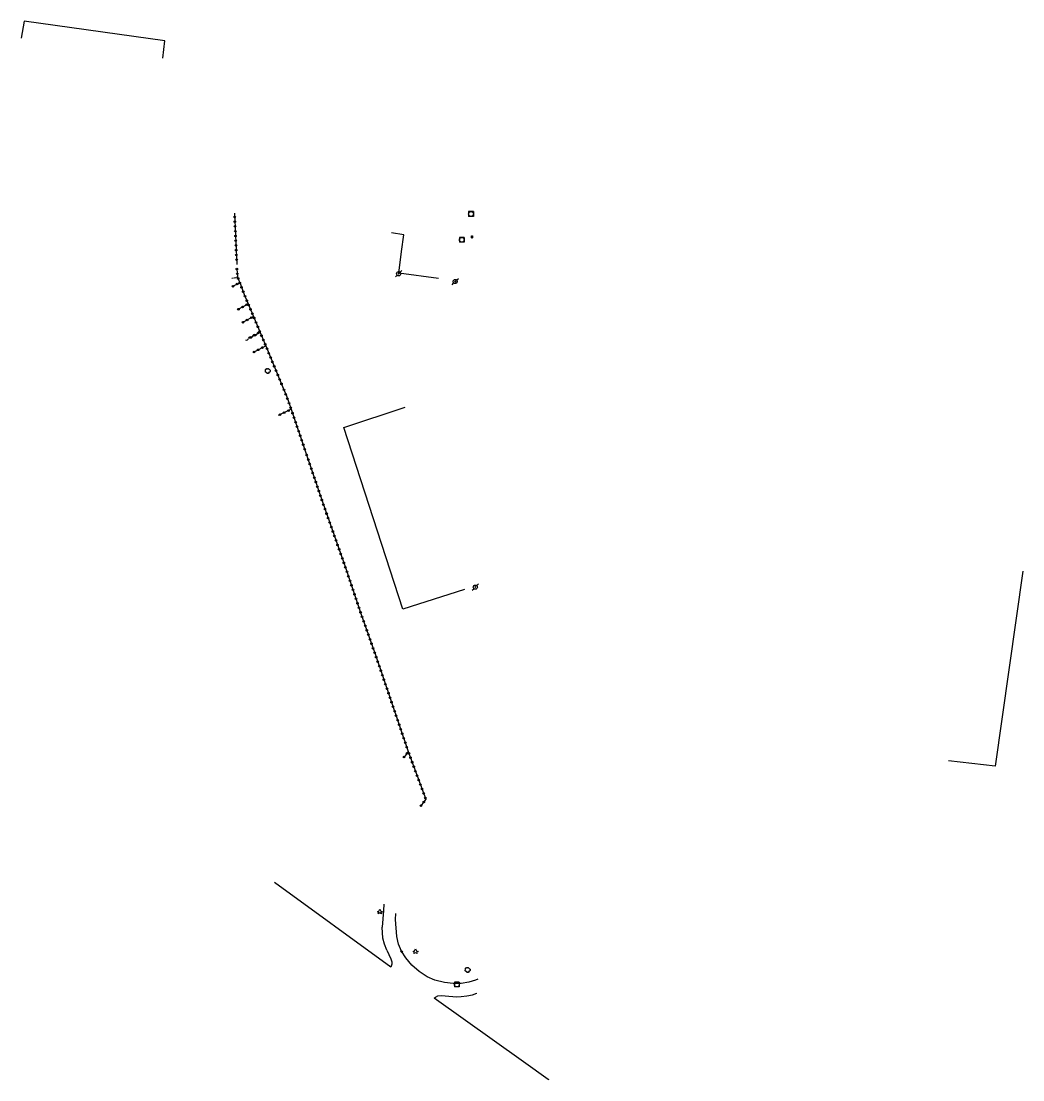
# Model space of a CAD drawing. Header units: millimetres. Extents: x 152999 to 154000, y 121000 to 122000.
# Drawn here: x 153391.9 to 153708.3, y 121214.4 to 121548.7 of the extents above; entities that cross this region are included whole.
import ezdxf

# ---------------------------------------------------------------- set-up
doc = ezdxf.new("R2010")
doc.units = ezdxf.units.MM
doc.linetypes.add('DASHED', pattern=[0.75, 0.5, -0.25])
doc.layers.get('0').update_dxf_attribs({"linetype": 'CONTINUOUS'})
for name, color, linetype in [('W0017', 7, 'CONTINUOUS'), ('W0104', 1, 'CONTINUOUS'), ('W0112', 1, 'DASHED'), ('W0300', 7, 'CONTINUOUS'), ('W0303', 7, 'CONTINUOUS'), ('W0310', 3, 'CONTINUOUS'), ('W0323', 7, 'CONTINUOUS'), ('W0401', 7, 'CONTINUOUS'), ('W0420', 7, 'CONTINUOUS'), ('W0473', 7, 'CONTINUOUS')]:
    doc.layers.add(name, color=color, linetype=linetype)

# ---------------------------------------------------------------- blocks, each defined once
blk = doc.blocks.new('T473')
for p, q in [((-0.166667, 0.166667), (0.166667, -0.166667)), ((-0.166667, -0.166667), (0.166667, 0.166667)), ((0.500001, 0.500001), (1.000002, 1.000002)), ((-1.000002, -1.000002), (-0.500001, -0.500001))]:
    blk.add_line(p, q)
blk.add_ellipse((0, 0), major_axis=(0.471405, 0.471405), ratio=1, start_param=5.4977871438, end_param=11.780972451)
blk = doc.blocks.new('T420')
for p, q in [((0.75, 0.75), (-0.75, 0.75)), ((-0.75, 0.75), (-0.75, -0.75)), ((0.75, 0.75), (0.75, -0.75)), ((0.75, -0.75), (-0.75, -0.75))]:
    blk.add_line(p, q)
blk.add_ellipse((0, 0), major_axis=(-0.53, 0.53), ratio=1, start_param=3.926991, end_param=10.210176)
blk = doc.blocks.new('T401')
for p, q in [((-0.3, 0.3), (0, 0.3)), ((-0.3, -0.25), (-0.3, 0.3)), ((-0.3, 0.15), (0, 0.15)), ((-0.3, 0), (0, 0)), ((0, 0.3), (0, -0.25)), ((-0.3, -0.15), (0, -0.15)), ((-0.3, -0.25), (-0.3, -0.3)), ((-0.3, -0.3), (0, -0.3)), ((0, -0.3), (0, -0.25))]:
    blk.add_line(p, q)
blk = doc.blocks.new('T300')
for p, q in [((-0.8, 0.51), (-0.86, 0.34)), ((-0.86, 0.34), (-0.86, 0.17)), ((-0.86, 0.17), (-0.74, 0.06)), ((-0.69, 0.63), (-0.8, 0.51)), ((-0.8, -0.06), (-0.74, 0.06)), ((-0.74, 0.06), (-0.69, 0.11)), ((-0.57, 0.69), (-0.69, 0.63)), ((-0.46, 0.69), (-0.57, 0.69)), ((-0.29, 0.63), (-0.46, 0.69)), ((-0.29, 0.63), (-0.17, 0.74)), ((-0.23, 0.57), (-0.29, 0.63)), ((-0.17, 0.74), (-0.06, 0.8)), ((-0.06, 0.8), (0.06, 0.8)), ((0.06, 0.8), (0.23, 0.74)), ((0.23, 0.74), (0.34, 0.63)), ((0.34, 0.63), (0.4, 0.51)), ((0.46, 0.46), (0.34, 0.46)), ((0.4, 0.51), (0.4, 0.46)), ((0.57, 0.4), (0.46, 0.46)), ((0.57, 0.4), (0.69, 0.29)), ((0.69, 0.29), (0.74, 0.17)), ((0.74, 0.06), (0.69, -0.17)), ((0.74, 0.17), (0.74, 0.06)), ((-0.8, -0.17), (-0.8, -0.06)), ((-0.8, -0.23), (-0.8, -0.17)), ((-0.74, -0.34), (-0.8, -0.23)), ((-0.69, -0.4), (-0.74, -0.34)), ((-0.51, -0.46), (-0.69, -0.4)), ((-0.4, -0.46), (-0.51, -0.46)), ((-0.4, -0.46), (-0.34, -0.46)), ((-0.34, -0.46), (-0.34, -0.4)), ((-0.34, -0.51), (-0.34, -0.46)), ((-0.29, -0.63), (-0.34, -0.51)), ((-0.17, -0.74), (-0.29, -0.63)), ((-0.06, -0.8), (-0.17, -0.74)), ((0.06, -0.8), (-0.06, -0.8)), ((0.17, -0.74), (0.06, -0.8)), ((0.23, -0.69), (0.17, -0.74)), ((0.29, -0.46), (0.23, -0.46)), ((0.29, -0.63), (0.23, -0.69)), ((0.46, -0.4), (0.29, -0.46)), ((0.34, -0.51), (0.29, -0.63)), ((0.34, -0.51), (0.34, -0.46)), ((0.57, -0.34), (0.46, -0.4)), ((0.63, -0.29), (0.57, -0.34)), ((0.69, -0.17), (0.63, -0.29))]:
    blk.add_line(p, q)
blk = doc.blocks.new('T303')
for p, q in [((-0.77, 0), (-0.28, 0.21)), ((-0.28, -0.21), (-0.77, 0)), ((-0.28, 0.21), (0, 0.83)), ((0, 0.83), (0.28, 0.21)), ((0.28, 0.21), (0.83, 0)), ((0.83, 0), (0.28, -0.21)), ((-0.49, -0.63), (-0.28, -0.21)), ((0, -0.35), (-0.49, -0.63)), ((0.56, -0.63), (0, -0.35)), ((0.28, -0.21), (0.56, -0.63))]:
    blk.add_line(p, q)
blk = doc.blocks.new('t310o')
at = {"color": 0, "linetype": 'Continuous'}
for centre, start, end in [((-0.5, 0.38), 216.8699, 323.1304), ((0.5, -0.37), 36.8699, 143.1303)]:
    blk.add_arc(centre, 0.625, start, end, dxfattribs=at)
blk = doc.blocks.new('t323o')
at = {"color": 0, "linetype": 'Continuous'}
for radius in [0.25, 0.15]:
    blk.add_circle((0, 0), radius, dxfattribs=at)

msp = doc.modelspace()

# ---------------------------------------------------------------- linework, layer by layer
at = {"layer": 'W0017'}
for points in [[(153507.45, 121255.35), (153508.01, 121253.96), (153508.65, 121252.6), (153509, 121251.65), (153508.99, 121250.95), (153508.66, 121250.02), (153471.96, 121276.74)], [(153506.52, 121269.82), (153506.52, 121269.82), (153506.31, 121267.83), (153505.98, 121262.65)], [(153536.18, 121246.16), (153536.18, 121246.16), (153535.45, 121245.88), (153533.36, 121245.28), (153530.85, 121244.83), (153528.32, 121244.77), (153525.62, 121245.12), (153522.59, 121245.89), (153520.17, 121246.96), (153517.66, 121248.61), (153515.33, 121250.64), (153513.39, 121252.95), (153512.1, 121255.05), (153511.14, 121257.25), (153510.62, 121259.64), (153510.13, 121264.99), (153510.28, 121266.95)], [(153507.45, 121255.35), (153506.64, 121257.2), (153506.16, 121259.17), (153505.98, 121262.65)], [(153558.65, 121214.4), (153558.42, 121214.54), (153550.58, 121220.09), (153522.38, 121240.19), (153522.79, 121240.55), (153523.51, 121240.9), (153524.57, 121241.07), (153525.87, 121240.91), (153529.37, 121240.62), (153530.85, 121240.66), (153532.7, 121240.9), (153534.49, 121241.24), (153535.84, 121241.73), (153535.84, 121241.73), (153535.84, 121241.73), (153535.84, 121241.73)]]:
    msp.add_lwpolyline(points, dxfattribs=at)
at = {"layer": 'W0104'}
for points in [[(153436.62, 121537.02), (153437.25, 121542.54), (153392.9, 121548.72), (153391.91, 121543.33), (153391.91, 121543.33)], [(153523.78, 121467.49), (153523.78, 121467.49), (153523.78, 121467.49), (153523.78, 121467.49), (153511.16, 121469.13), (153511.16, 121469.13), (153512, 121475.94), (153512.83, 121481.21), (153508.86, 121481.86)], [(153493.83, 121420.43), (153513.22, 121426.83)], [(153531.92, 121369.26), (153512.51, 121363), (153493.83, 121420.43)], [(153708.32, 121375.03), (153699.58, 121313.4), (153684.84, 121315.12)]]:
    msp.add_lwpolyline(points, dxfattribs=at)
at = {"layer": 'W0112'}
msp.add_lwpolyline([(153458.5, 121467.54), (153460.25, 121467.95)], dxfattribs=at)
at = {"layer": 'W0310'}
msp.add_lwpolyline([(153464.08, 121448.72), (153467.38, 121450.45)], dxfattribs=at)
at = {"layer": 'W0323'}
for points in [[(153459.26, 121488.08), (153460.02, 121471.92)], [(153460.05, 121470.44), (153460.25, 121467.95), (153460.89, 121466.3), (153461.14, 121465.64), (153462.37, 121462.43), (153463.62, 121459.44), (153465.29, 121455.46), (153467.38, 121450.45), (153469.15, 121446.21), (153474.71, 121432.79)], [(153458.68, 121464.94), (153460.95, 121466.15)], [(153460.71, 121457.85), (153463.62, 121459.44)], [(153465.29, 121455.46), (153462.21, 121453.78)], [(153465.68, 121444.36), (153469.15, 121446.21)], [(153474.71, 121432.79), (153475.67, 121430.43), (153477.2, 121426.16), (153473.11, 121424.18)], [(153477.2, 121426.16), (153481.97, 121412.14)], [(153481.97, 121412.14), (153487.17, 121396.63), (153494.34, 121376.2), (153499.33, 121361.39), (153503.92, 121348.27), (153508.67, 121334.34), (153514.19, 121318.04)], [(153514.19, 121318.04), (153512.84, 121316.32)], [(153514.19, 121318.04), (153519.7, 121302.99), (153518.49, 121301.34)], [(153518.49, 121301.34), (153518.4, 121301.22)]]:
    msp.add_lwpolyline(points, dxfattribs=at)

# ---------------------------------------------------------------- block references
at = {"layer": 'W0300'}
for p in [(153469.85, 121438.23), (153533, 121249.06)]:
    msp.add_blockref('T300', p, dxfattribs=at)
at = {"layer": 'W0303'}
for p in [(153505.21, 121267.45), (153516.47, 121254.9)]:
    msp.add_blockref('T303', p, dxfattribs=at)
at = {"layer": 'W0310', "rotation": 27.60908981478763}
for p in [(153463.68, 121448.51), (153465.01, 121449.21), (153466.34, 121449.9)]:
    msp.add_blockref('t310o', p, dxfattribs=at)
at = {"layer": 'W0323'}
for p, rotation in [((153459.32, 121486.9), 272.6882512318998), ((153459.39, 121485.4), 272.6882512318998), ((153459.46, 121483.9), 272.6882512318998), ((153459.53, 121482.41), 272.6882512318998), ((153459.6, 121480.91), 272.6882512318998), ((153459.67, 121479.41), 272.6882512318998), ((153459.74, 121477.91), 272.6882512318998), ((153459.81, 121476.41), 272.6882512318998), ((153459.88, 121474.91), 272.6882512318998), ((153459.95, 121473.42), 272.6882512318998), ((153460.05, 121470.43), 274.7541162084877), ((153460.17, 121468.93), 274.7541162084877), ((153458.82, 121465.02), 27.86644772972312), ((153460.14, 121465.72), 27.86644772972312), ((153460.44, 121467.47), 291.0188933888537), ((153460.97, 121466.07), 291.0316758291144), ((153461.51, 121464.67), 291.0004465040126), ((153462.05, 121463.27), 291.0004465040126), ((153462.6, 121461.88), 292.6810464081468), ((153460.54, 121457.76), 28.63199918588782), ((153461.86, 121458.48), 28.63199918588782), ((153463.17, 121459.19), 28.63199918588782), ((153463.18, 121460.49), 292.6810464081468), ((153463.76, 121459.11), 292.6964676343793), ((153464.34, 121457.72), 292.6964676343793), ((153463.28, 121454.37), 208.5638628266341), ((153464.6, 121455.08), 208.5638628266341), ((153464.92, 121456.34), 292.6964676343793), ((153465.5, 121454.96), 292.6945025880263), ((153461.96, 121453.65), 208.5638628266341), ((153466.08, 121453.57), 292.6945025880263), ((153466.65, 121452.19), 292.6945025880263), ((153467.23, 121450.8), 292.6945025880263), ((153467.81, 121449.42), 292.6870931940801), ((153468.39, 121448.04), 292.6870931940801), ((153465.45, 121444.23), 28.15244068161907), ((153466.77, 121444.94), 28.15244068161907), ((153468.1, 121445.65), 28.15244068161907), ((153468.97, 121446.65), 292.6870931940801), ((153469.54, 121445.27), 292.4915013507715), ((153470.12, 121443.88), 292.4915013507715), ((153470.69, 121442.5), 292.4915013507715), ((153471.27, 121441.11), 292.4915013507715), ((153471.84, 121439.72), 292.4915013507715), ((153472.41, 121438.34), 292.4915013507715), ((153472.99, 121436.95), 292.4915013507715), ((153473.56, 121435.57), 292.4915013507715), ((153474.14, 121434.18), 292.4915013507715), ((153474.91, 121432.3), 292.1393722240546), ((153475.48, 121430.91), 292.1393722240546), ((153476, 121429.5), 289.6623278172518), ((153476.51, 121428.09), 289.6623278172518), ((153473.64, 121424.44), 205.898141327675), ((153474.99, 121425.09), 205.898141327675), ((153476.34, 121425.75), 205.898141327675), ((153477.01, 121426.68), 289.6623278172518), ((153477.62, 121424.92), 288.7871124035561), ((153478.1, 121423.5), 288.7871124035561), ((153478.59, 121422.08), 288.7871124035561), ((153479.07, 121420.66), 288.7871124035561), ((153479.55, 121419.24), 288.7871124035561), ((153480.03, 121417.82), 288.7871124035561), ((153480.52, 121416.4), 288.7871124035561), ((153481, 121414.98), 288.7871124035561), ((153481.48, 121413.56), 288.7871124035561), ((153482.11, 121411.7), 288.555692607346), ((153482.59, 121410.28), 288.555692607346), ((153483.07, 121408.85), 288.555692607346), ((153483.55, 121407.43), 288.555692607346), ((153484.02, 121406.01), 288.555692607346), ((153484.5, 121404.59), 288.555692607346), ((153484.98, 121403.17), 288.555692607346), ((153485.46, 121401.74), 288.555692607346), ((153485.93, 121400.32), 288.555692607346), ((153486.41, 121398.9), 288.555692607346), ((153486.89, 121397.48), 288.555692607346), ((153487.37, 121396.06), 289.3337571343085), ((153487.87, 121394.64), 289.3337571343085), ((153488.37, 121393.23), 289.3337571343085), ((153488.86, 121391.81), 289.3337571343085), ((153489.36, 121390.4), 289.3337571343085), ((153489.86, 121388.98), 289.3337571343085), ((153490.35, 121387.57), 289.3337571343085), ((153490.85, 121386.15), 289.3337571343085), ((153491.35, 121384.74), 289.3337571343085), ((153491.84, 121383.32), 289.3337571343085), ((153492.34, 121381.91), 289.3337571343085), ((153492.83, 121380.49), 289.3337571343085), ((153493.33, 121379.07), 289.3337571343085), ((153493.83, 121377.66), 289.3337571343085), ((153494.32, 121376.24), 289.3337571343085), ((153494.8, 121374.82), 288.6099874822605), ((153495.28, 121373.4), 288.6099874822605), ((153495.76, 121371.98), 288.6099874822605), ((153496.24, 121370.56), 288.6099874822605), ((153496.72, 121369.14), 288.6099874822605), ((153497.2, 121367.71), 288.6099874822605), ((153497.68, 121366.29), 288.6099874822605), ((153498.15, 121364.87), 288.6099874822605), ((153498.63, 121363.45), 288.6099874822605), ((153499.11, 121362.03), 288.6099874822605), ((153499.6, 121360.61), 289.2772046933115), ((153500.1, 121359.19), 289.2772046933115), ((153500.59, 121357.78), 289.2772046933115), ((153501.09, 121356.36), 289.2772046933115), ((153501.58, 121354.95), 289.2772046933115), ((153502.08, 121353.53), 289.2772046933115), ((153502.57, 121352.11), 289.2772046933115), ((153503.07, 121350.7), 289.2772046933115), ((153503.56, 121349.28), 289.2772046933115), ((153504.05, 121347.87), 288.8350954987916), ((153504.54, 121346.45), 288.8350954987916), ((153505.02, 121345.03), 288.8350954987916), ((153505.51, 121343.61), 288.8350954987916), ((153505.99, 121342.19), 288.8350954987916), ((153506.47, 121340.77), 288.8350954987916), ((153506.96, 121339.35), 288.8350954987916), ((153507.44, 121337.93), 288.8350954987916), ((153507.93, 121336.51), 288.8350954987916), ((153508.41, 121335.09), 288.8350954987916), ((153508.9, 121333.67), 288.72867357945), ((153509.38, 121332.25), 288.72867357945), ((153509.86, 121330.83), 288.72867357945), ((153510.34, 121329.41), 288.72867357945), ((153510.82, 121327.99), 288.72867357945), ((153511.3, 121326.57), 288.72867357945), ((153511.78, 121325.14), 288.72867357945), ((153512.27, 121323.72), 288.72867357945), ((153512.75, 121322.3), 288.72867357945), ((153513.23, 121320.88), 288.72867357945), ((153513.71, 121319.46), 288.72867357945), ((153513.77, 121317.5), 231.8415948509872), ((153514.39, 121317.51), 290.1153783084592), ((153512.84, 121316.32), 231.8415948509872), ((153514.9, 121316.11), 290.1153783084592), ((153515.42, 121314.7), 290.1153783084592), ((153515.93, 121313.29), 290.1153783084592), ((153516.45, 121311.88), 290.1153783084592), ((153516.97, 121310.47), 290.1153783084592), ((153517.48, 121309.06), 290.1153783084592), ((153518, 121307.65), 290.1153783084592), ((153518.51, 121306.25), 290.1153783084592), ((153519.03, 121304.84), 290.1153783084592), ((153518.2, 121300.95), 233.6367763777148), ((153519.09, 121302.16), 233.6367763777148), ((153519.55, 121303.43), 290.1153783084592)]:
    msp.add_blockref('t323o', p, dxfattribs=dict(at, rotation=rotation))
at = {"layer": 'W0401'}
msp.add_blockref('T401', (153534.5, 121480.59), dxfattribs=at)
at = {"layer": 'W0401', "rotation": 233.1650809998771}
msp.add_blockref('T401', (153511.93, 121254.83), dxfattribs=at)
at = {"layer": 'W0420'}
for p in [(153534, 121487.83), (153531.08, 121479.68), (153529.53, 121244.5)]:
    msp.add_blockref('T420', p, dxfattribs=at)
at = {"layer": 'W0473'}
for p in [(153511.15, 121468.97), (153529.01, 121466.51), (153535.38, 121369.99)]:
    msp.add_blockref('T473', p, dxfattribs=at)

doc.saveas('drawing.dxf')
